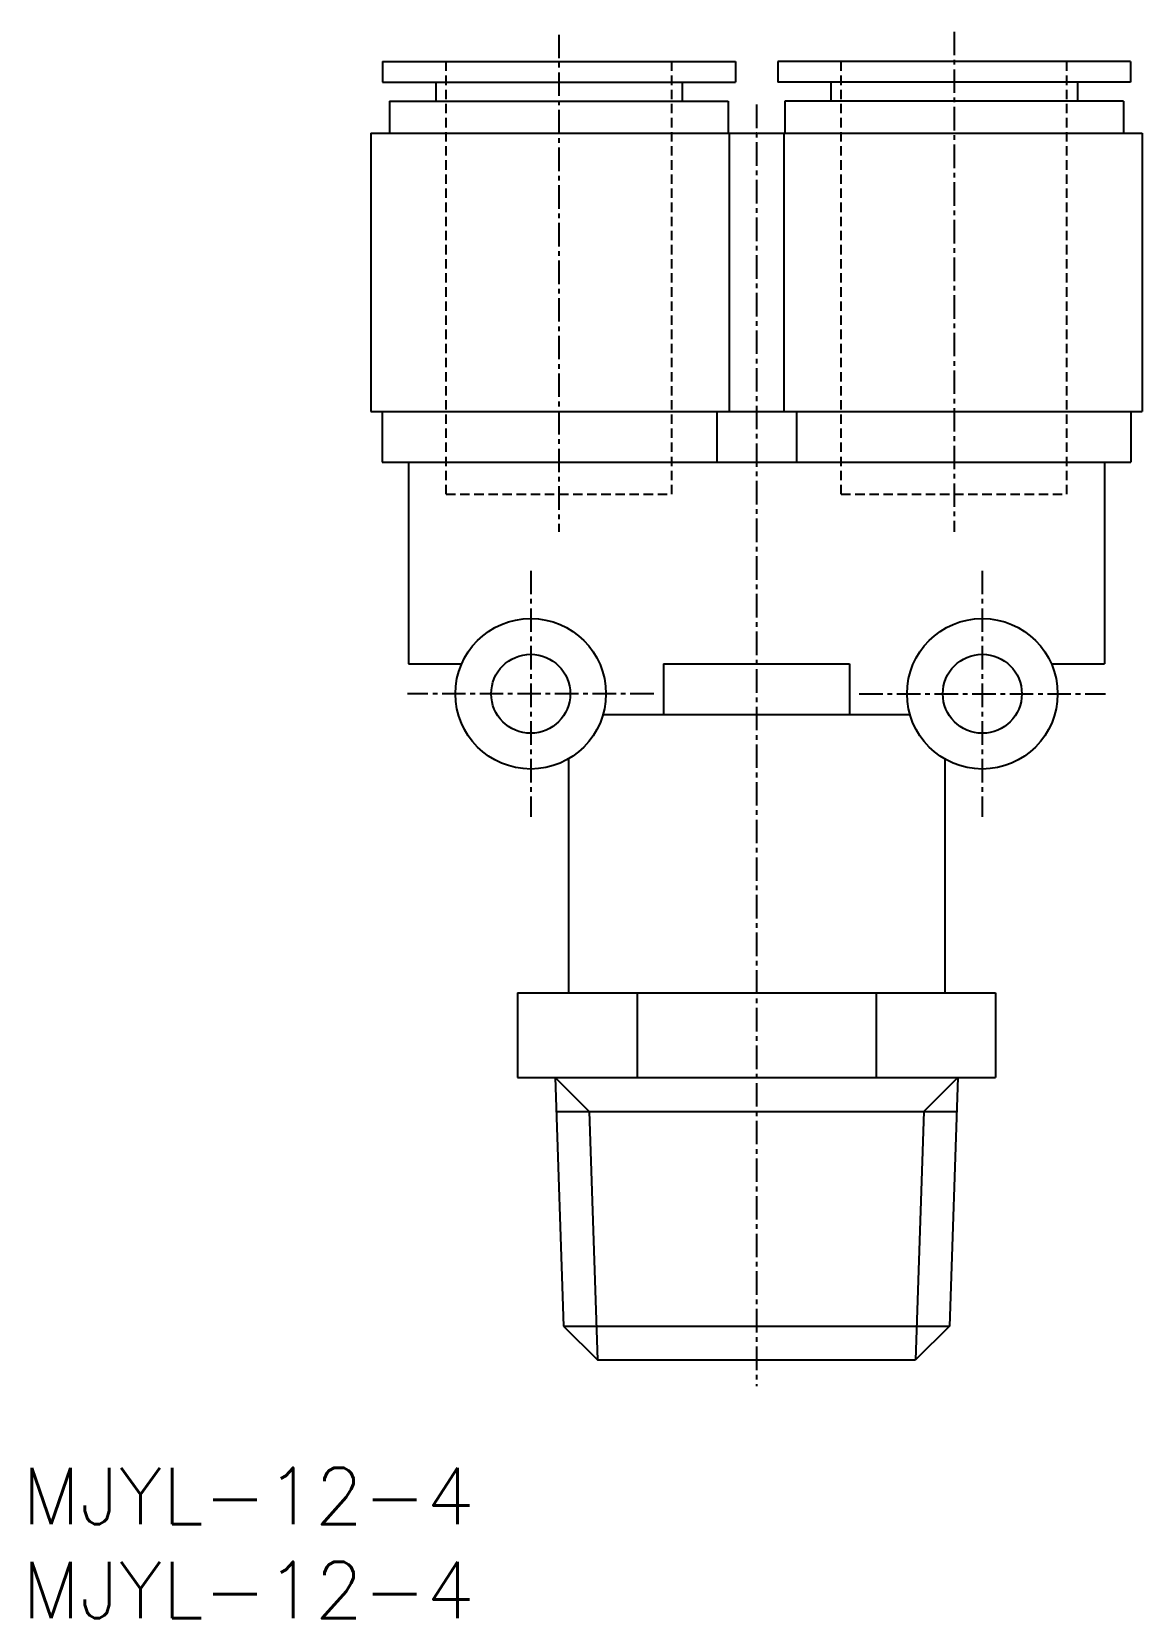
# Model space of a CAD drawing. Extents: x 0.5 to 59.5, y 0 to 84.3.
import ezdxf

# ---------------------------------------------------------------- set-up
doc = ezdxf.new("R2010")
doc.units = 0
doc.linetypes.add('CENTER', pattern=[2, 1.25, -0.25, 0.25, -0.25])
doc.linetypes.add('DASHED', pattern=[0.75, 0.5, -0.25])
doc.layers.get('0').update_dxf_attribs({"linetype": 'CONTINUOUS'})
doc.layers.add('CENTER', color=1, linetype='CENTER')
doc.styles.get("Standard").update_dxf_attribs({"font": 'txt.shx'})

# ---------------------------------------------------------------- blocks, each defined once
blk = doc.blocks.new('*U5')
at = {"color": 7, "linetype": 'CONTINUOUS'}
blk.add_text('MJYL-12-4', height=3, dxfattribs=at).set_placement((0, 5))
blk = doc.blocks.new('*U6')
at = {"color": 7, "linetype": 'CONTINUOUS'}
blk.add_text('MJYL-12-4', height=3, dxfattribs=at).set_placement((0, 0))

msp = doc.modelspace()

# ---------------------------------------------------------------- linework, layer by layer
at = {"color": 7, "linetype": 'CONTINUOUS'}
for p, q in [((19.158, 82.73), (19.158, 81.63)), ((19.158, 82.73), (37.908, 82.73)), ((37.908, 82.73), (37.908, 81.63)), ((40.158, 82.73), (40.158, 81.63)), ((58.908, 82.73), (40.158, 82.73)), ((58.908, 82.73), (58.908, 81.63)), ((19.158, 81.63), (37.908, 81.63)), ((21.983, 81.63), (21.983, 80.63)), ((35.083, 81.63), (35.083, 80.63)), ((58.908, 81.63), (40.158, 81.63)), ((42.983, 81.63), (42.983, 80.63)), ((56.083, 81.63), (56.083, 80.63)), ((19.533, 80.63), (37.533, 80.63)), ((19.533, 80.63), (19.533, 78.93)), ((37.533, 80.63), (37.533, 78.93)), ((40.533, 80.63), (40.533, 78.93)), ((58.533, 80.63), (40.533, 80.63)), ((58.533, 80.63), (58.533, 78.93)), ((18.533, 78.93), (59.533, 78.93)), ((18.533, 78.93), (18.533, 64.13)), ((37.585, 78.93), (37.585, 64.13)), ((40.481, 78.93), (40.481, 64.13)), ((59.533, 78.93), (59.533, 64.13)), ((18.533, 64.13), (59.533, 64.13)), ((19.133, 64.13), (19.133, 61.43)), ((36.918, 64.13), (36.918, 61.43)), ((41.149, 64.13), (41.149, 61.43)), ((58.933, 64.13), (58.933, 61.43)), ((19.133, 61.43), (58.933, 61.43)), ((20.533, 61.43), (20.533, 50.73)), ((57.533, 61.43), (57.533, 50.73)), ((20.533, 50.73), (23.367, 50.73)), ((34.098, 50.73), (43.969, 50.73)), ((34.098, 50.73), (34.098, 48.03)), ((43.969, 50.73), (43.969, 48.03)), ((54.699, 50.73), (57.533, 50.73)), ((30.879, 48.03), (47.188, 48.03)), ((29.033, 45.666), (29.033, 33.23)), ((49.033, 45.666), (49.033, 33.23)), ((26.332, 33.23), (51.735, 33.23)), ((26.332, 33.23), (26.332, 28.73)), ((32.683, 33.23), (32.683, 28.73)), ((45.384, 33.23), (45.384, 28.73)), ((51.735, 33.23), (51.735, 28.73)), ((26.332, 28.73), (51.735, 28.73)), ((28.333, 28.73), (28.783, 15.53)), ((49.733, 28.73), (49.283, 15.53)), ((28.395, 26.93), (49.672, 26.93)), ((28.783, 15.53), (30.583, 13.73)), ((28.783, 15.53), (49.283, 15.53)), ((49.283, 15.53), (47.483, 13.73)), ((30.583, 13.73), (47.483, 13.73))]:
    msp.add_line(p, q, dxfattribs=at)
at = {"color": 3, "linetype": 'DASHED'}
for p, q in [((22.533, 59.73), (22.533, 82.73)), ((34.533, 59.73), (34.533, 82.73)), ((43.533, 59.73), (43.533, 82.73)), ((55.533, 59.73), (55.533, 82.73)), ((22.533, 59.73), (34.533, 59.73)), ((43.533, 59.73), (55.533, 59.73))]:
    msp.add_line(p, q, dxfattribs=at)
at = {"color": 3, "linetype": 'CONTINUOUS'}
for p, q in [((28.333, 28.73), (30.133, 26.93)), ((49.733, 28.73), (47.933, 26.93)), ((30.133, 26.93), (30.583, 13.73)), ((47.933, 26.93), (47.483, 13.73))]:
    msp.add_line(p, q, dxfattribs=at)
at = {"color": 7, "linetype": 'CONTINUOUS'}
for centre, radius in [((27.033, 49.13), 4), ((51.033, 49.13), 4), ((27.033, 49.13), 2.1), ((51.033, 49.13), 2.1)]:
    msp.add_circle(centre, radius, dxfattribs=at)
msp.add_point((39.033, 78.93), dxfattribs=at)
msp.add_point((39.033, 78.93), dxfattribs=at)
at = {"layer": 'CENTER', "color": 1, "linetype": 'CENTER'}
for p, q in [((49.533, 84.313), (49.533, 57.739)), ((28.533, 84.155), (28.533, 57.739)), ((39.033, 80.438), (39.033, 12.33)), ((27.033, 55.67), (27.033, 42.59)), ((51.033, 55.67), (51.033, 42.59)), ((33.573, 49.13), (20.493, 49.13)), ((44.493, 49.13), (57.573, 49.13))]:
    msp.add_line(p, q, dxfattribs=at)

# ---------------------------------------------------------------- block references
at = {"color": 7, "linetype": 'CONTINUOUS'}
for name in ['*U5', '*U6']:
    msp.add_blockref(name, (0, 0), dxfattribs=at)

doc.saveas('drawing.dxf')
